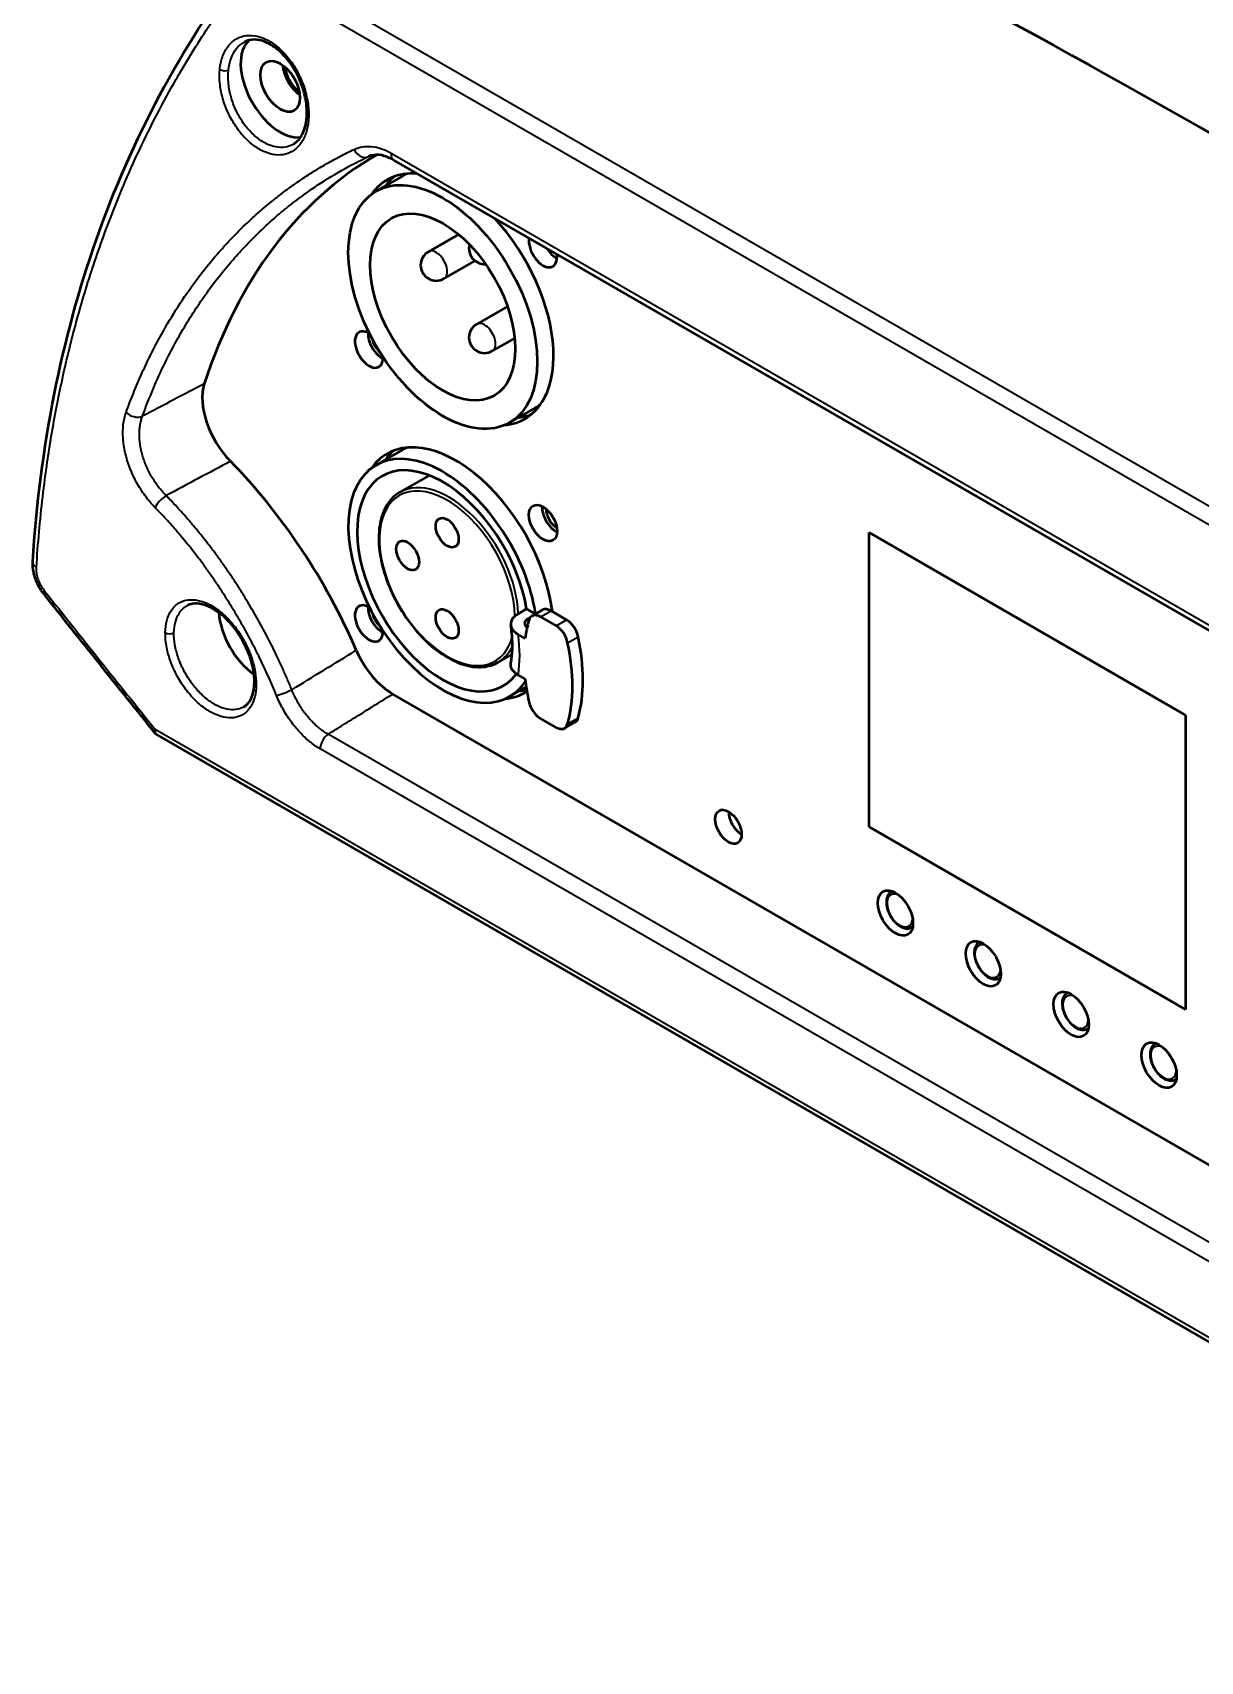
# Model space of a CAD drawing. Header units: millimetres. Extents: x 40 to 2195, y 40 to 1687.
# Drawn here: x 1614 to 1707.9, y 1177.3 to 1308.4 of the extents above; entities that cross this region are included whole.
import ezdxf

# ---------------------------------------------------------------- set-up
doc = ezdxf.new("R2010")
doc.units = ezdxf.units.MM
doc.header["$LTSCALE"] = 8
doc.layers.add('Visible (ISO)', color=7, linetype='Continuous', lineweight=50)
doc.layers.add('Visible Narrow (ISO)', color=7, linetype='Continuous', lineweight=35)

msp = doc.modelspace()

# ---------------------------------------------------------------- linework, layer by layer
at = {"layer": 'Visible (ISO)'}
for p, q in [((1629.127, 1306.108), (1629.127, 1306.109)), ((1635, 1299.498), (1635, 1299.498)), ((1643.009, 1298.186), (1739.463, 1242.498)), ((1643.711, 1296.893), (1641.59, 1295.669)), ((1648.228, 1292.206), (1645.809, 1290.809)), ((1649.55, 1290.082), (1647.059, 1288.644)), ((1652.166, 1286.406), (1649.698, 1284.982)), ((1652.753, 1283.858), (1650.948, 1282.817)), ((1623.984, 1283.519), (1623.984, 1283.519)), ((1654.461, 1278.274), (1652.34, 1277.049)), ((1643.711, 1274.848), (1641.59, 1273.623)), ((1645.872, 1272.805), (1643.51, 1271.441)), ((1623.153, 1270.978), (1623.152, 1270.978)), ((1626.812, 1268.86), (1626.812, 1268.86)), ((1681.259, 1268.192), (1706.715, 1253.495)), ((1681.259, 1244.513), (1681.259, 1268.192)), ((1681.259, 1268.192), (1706.715, 1253.495)), ((1681.259, 1244.513), (1681.259, 1268.192)), ((1626.812, 1266.792), (1626.812, 1266.792)), ((1627.628, 1265.723), (1627.628, 1265.723)), ((1627.797, 1265.492), (1627.797, 1265.492)), ((1653.712, 1262.051), (1653.005, 1261.642)), ((1654.421, 1261.642), (1653.712, 1262.051)), ((1654.051, 1261.414), (1653.868, 1261.308)), ((1654.137, 1261.478), (1654.986, 1261.968)), ((1654.822, 1261.41), (1656.078, 1260.685)), ((1655.671, 1261.9), (1656.926, 1261.175)), ((1653.6, 1259.666), (1653.031, 1259.995)), ((1652.537, 1258.409), (1651.41, 1257.758)), ((1653.031, 1256.729), (1653.6, 1256.4)), ((1634.674, 1255.896), (1634.674, 1255.896)), ((1745.031, 1196.264), (1642.943, 1255.204)), ((1653.679, 1255.777), (1652.34, 1255.004)), ((1630.994, 1254.189), (1630.994, 1254.189)), ((1706.715, 1253.495), (1706.715, 1229.816)), ((1706.715, 1253.495), (1706.715, 1229.816)), ((1656.078, 1252.52), (1654.822, 1253.245)), ((1656.763, 1252.452), (1657.611, 1252.942)), ((1753.174, 1177.33), (1623.902, 1251.966)), ((1706.715, 1229.816), (1681.259, 1244.513)), ((1706.715, 1229.816), (1681.259, 1244.513)), ((1683.121, 1239.328), (1683.051, 1239.288)), ((1684.771, 1236.47), (1684.701, 1236.43)), ((1690.192, 1235.246), (1690.122, 1235.205)), ((1691.842, 1232.388), (1691.772, 1232.348)), ((1697.263, 1231.163), (1697.193, 1231.123)), ((1698.913, 1228.306), (1698.843, 1228.265)), ((1704.334, 1227.081), (1704.264, 1227.04)), ((1705.984, 1224.223), (1705.914, 1224.183))]:
    msp.add_line(p, q, dxfattribs=at)
for centre, start, end in [((1646.434, 1289.727), 120, 300), ((1650.323, 1291.064), 165.34796, 273.61899), ((1650.323, 1283.899), 120, 300)]:
    msp.add_arc(centre, 1.25, start, end, dxfattribs=at)
for centre, major_axis, ratio, start_param, end_param in [((1712.372, 481.754), (-500, 866.025), 0.5773503, 5.430804, 5.5647703), ((1633.883, 1304.118), (2.25, -3.897), 0.5773503, 3.2616611, 6.0401427), ((1635.651, 1305.138), (1.125, -1.949), 0.5773503, 4.0453778, 5.3794001), ((1635.651, 1305.138), (1, -1.732), 0.5773503, 4.0836221, 5.3411559), ((1681.722, 1229.363), (-40, 69.282), 0.5773503, 0.0016861, 0.4795299), ((1681.713, 1229.379), (-39.991, 69.266), 0.5773503, 6.2682314, 6.268233), ((1636.146, 1298.484), (-0.8, 1.386), 0.5773503, 2.5003361, 2.5004637), ((1636.358, 1298.606), (0.8, -1.386), 0.5773503, 5.6321396, 5.6322907), ((1636.358, 1298.606), (-0.75, 1.299), 0.5773503, 2.579633, 2.579827), ((1635.297, 1297.994), (1.4, -2.425), 0.5773503, 1.1064393, 1.1065198), ((1648.025, 1286.971), (-5.55, 9.613), 0.5773503, 5.9059823, 6.5440803), ((1649.086, 1287.584), (-5.55, 9.613), 0.5773503, 0.095701, 0.2517882), ((1649.086, 1287.584), (-5.375, 9.31), 0.5773503, 6.214119, 6.2831853), ((1648.025, 1286.971), (5.55, -9.613), 0.5773503, 6.0222903, 8.2311847), ((1655.025, 1291.013), (0.8, -1.386), 0.5773503, 3.7456769, 7.2498974), ((1656.086, 1291.625), (0.8, -1.386), 0.5773503, 4.7859727, 5.558483), ((1641.025, 1282.93), (-0.8, 1.386), 0.5773503, 5.4512166, 10.2567467), ((1642.086, 1283.542), (0.8, -1.386), 0.5773503, 3.866295, 5.558483), ((1642.086, 1283.542), (0.575, -0.996), 0.5773503, 4.1527725, 5.2720054), ((1631.171, 1277.011), (2.519, -4.324), 0.5805956, 3.6202008, 5.1248736), ((1649.086, 1287.584), (5.375, -9.31), 0.5773503, 0, 0.0690663), ((1649.086, 1287.584), (5.55, -9.613), 0.5773503, 6.0313971, 6.1874843), ((1646.965, 1264.313), (-5.375, 9.31), 0.5773503, 4.1155216, 9.7058167), ((1648.025, 1264.926), (-5.55, 9.613), 0.5773503, 4.0807491, 6.5440803), ((1649.086, 1265.538), (-5.55, 9.613), 0.5773503, 0.095701, 0.2517882), ((1649.086, 1265.538), (-5.375, 9.31), 0.5773503, 6.214119, 6.2831853), ((1622.313, 1255.425), (-15, 25.981), 0.5773503, 4.5113712, 5.1329607), ((1646.965, 1264.313), (4.875, -8.444), 0.5773503, 0.9919929, 6.5314302), ((1656.086, 1269.58), (0.8, -1.386), 0.5773503, 3.866295, 5.558483), ((1656.086, 1269.58), (0.575, -0.996), 0.5773503, 3.8745534, 5.5502246), ((1614.978, 1265.784), (-0.998, 0.062), 0.5973137, 6.2831792, 6.2833141), ((1632.115, 1260.231), (-2.25, 3.897), 0.5773503, 6.133232, 6.1332398), ((1615.664, 1263.864), (-0.783, -0.622), 0.2153789, 6.2831564, 6.2832383), ((1632.115, 1260.231), (-2.25, 3.897), 0.5773503, 0.3567878, 0.3568366), ((1632.115, 1260.231), (-2.25, 3.897), 0.5773503, 0.867029, 2.249103), ((1632.115, 1260.231), (-1.125, 1.949), 0.5773503, 5.914407, 5.9144139), ((1641.025, 1260.884), (-0.8, 1.386), 0.5773503, 5.4512166, 10.2567467), ((1642.086, 1261.497), (0.8, -1.386), 0.5773503, 3.866295, 5.558483), ((1642.086, 1261.497), (0.575, -0.996), 0.5773503, 4.1527725, 5.2720054), ((1654.822, 1260.291), (-0.685, 1.186), 0.5773503, 5.4977871, 6.7990059), ((1655.671, 1260.781), (-0.685, 1.186), 0.5773503, 5.4977871, 6.2831853), ((1632.115, 1260.231), (-1.125, 1.949), 0.5773503, 0.7011402, 0.7013121), ((1664.112, 1251.964), (-7.5, 12.99), 0.5773503, 0.5158206, 0.6516666), ((1656.078, 1259.566), (0.685, -1.186), 0.5773503, 1.0549757, 2.3561945), ((1656.926, 1260.056), (0.685, -1.186), 0.5773503, 1.0549757, 2.3561945), ((1646.788, 1261.966), (7.5, -12.99), 0.5773503, 0.5158206, 1.0549757), ((1647.636, 1262.456), (7.5, -12.99), 0.5773503, 0.5158206, 1.0549757), ((1642.958, 1259.294), (2.491, -4.338), 0.5797184, 4.5161555, 5.4984711), ((1632.115, 1260.231), (-2.25, 3.897), 0.5773503, 2.2926668, 2.292695), ((1632.115, 1260.231), (2.25, -3.897), 0.5773503, 0.0442409, 0.0442533), ((1664.112, 1251.964), (-7.5, 12.99), 0.5773503, 0.9191298, 1.0549757), ((1648.025, 1264.926), (5.55, -9.613), 0.5773503, 6.0222903, 6.3126645), ((1649.086, 1265.538), (5.55, -9.613), 0.5773503, 6.0313971, 6.1284951), ((1654.822, 1254.363), (-0.685, 1.186), 0.5773503, 1.0549757, 2.3561945), ((1624.536, 1252.754), (0.66, 0.77), 0.4109724, 2.4314432, 3.2184979), ((1656.078, 1253.639), (0.685, -1.186), 0.5773503, 5.4977871, 6.7990059), ((1656.926, 1254.129), (0.685, -1.186), 0.5773503, 0, 0.5158206), ((1671.006, 1245.126), (0.75, -1.299), 0.5773503, 3.9269908, 5.4977871), ((1671.006, 1245.126), (-0.75, 1.299), 0.5773503, 0.7853982, 2.3561945), ((1684.441, 1238.186), (1, -1.732), 0.5773503, 3.7005825, 3.7421871), ((1685.148, 1238.594), (1.5, -2.598), 0.5773503, 4.1117204, 4.1300247), ((1685.148, 1238.594), (1.5, -2.598), 0.5773503, 5.2947532, 5.3130576), ((1684.441, 1238.186), (1, -1.732), 0.5773503, 5.6825909, 5.7241954), ((1691.512, 1234.103), (1, -1.732), 0.5773503, 3.7005825, 3.7421871), ((1692.219, 1234.511), (1.5, -2.598), 0.5773503, 4.1117204, 4.1300247), ((1691.512, 1234.103), (1, -1.732), 0.5773503, 5.6825909, 5.7241954), ((1692.219, 1234.511), (1.5, -2.598), 0.5773503, 5.2947532, 5.3130576), ((1698.583, 1230.021), (1, -1.732), 0.5773503, 3.7005825, 3.7421871), ((1699.29, 1230.429), (1.5, -2.598), 0.5773503, 4.1117204, 4.1300247), ((1698.583, 1230.021), (1, -1.732), 0.5773503, 5.6825909, 5.7241954), ((1699.29, 1230.429), (1.5, -2.598), 0.5773503, 5.2947532, 5.3130576), ((1705.654, 1225.938), (1, -1.732), 0.5773503, 3.7005825, 3.7421871), ((1706.362, 1226.346), (1.5, -2.598), 0.5773503, 4.1117204, 4.1300247), ((1705.654, 1225.938), (1, -1.732), 0.5773503, 5.6825909, 5.7241954), ((1706.362, 1226.346), (1.5, -2.598), 0.5773503, 5.2947532, 5.3130576)]:
    msp.add_ellipse(centre, major_axis=major_axis, ratio=ratio, start_param=start_param, end_param=end_param, dxfattribs=at)
for centre, major_axis in [((1633.883, 1304.118), (-1.125, 1.949)), ((1646.965, 1286.359), (5.375, -9.31)), ((1646.965, 1286.359), (-4.125, 7.145)), ((1655.025, 1268.967), (0.8, -1.386)), ((1647.318, 1268.192), (0.65, -1.126)), ((1644.136, 1266.355), (0.65, -1.126)), ((1647.318, 1260.843), (0.65, -1.126)), ((1669.946, 1244.513), (0.75, -1.299)), ((1683.381, 1237.573), (1, -1.732)), ((1690.452, 1233.491), (1, -1.732)), ((1697.523, 1229.408), (1, -1.732)), ((1704.594, 1225.326), (1, -1.732))]:
    msp.add_ellipse(centre, major_axis=major_axis, ratio=0.5773503, dxfattribs=at)
for points, knots in [([(1613.98, 1265.846), (1614.549, 1275.042), (1616.298, 1283.841), (1621.959, 1299.91), (1625.906, 1307.286), (1630.755, 1313.693)], [0, 0, 0, 0, 3.4349319, 3.4349319, 6.8691565, 6.8691565, 6.8691565, 6.8691565]), ([(1636.015, 1301.559), (1636.051, 1301.969), (1636.035, 1302.422), (1635.897, 1303.332), (1635.776, 1303.801), (1635.442, 1304.708), (1635.225, 1305.157), (1634.725, 1305.972), (1634.435, 1306.35), (1633.826, 1306.982), (1633.5, 1307.247), (1632.859, 1307.636), (1632.536, 1307.766), (1631.936, 1307.895), (1631.651, 1307.894), (1631.264, 1307.805), (1631.137, 1307.758), (1631.018, 1307.695)], [0, 0, 0, 0, 0.1473239, 0.1473239, 0.2921698, 0.2921698, 0.4381437, 0.4381437, 0.5834953, 0.5834953, 0.7268941, 0.7268941, 0.8680731, 0.8680731, 1.0108711, 1.0108711, 1.0861788, 1.0861788, 1.0861788, 1.0861788]), ([(1635, 1299.498), (1635.266, 1299.668), (1635.501, 1299.932), (1635.835, 1300.596), (1635.948, 1300.986), (1636.005, 1301.462), (1636.01, 1301.509), (1636.015, 1301.556)], [0, 0, 0, 0, 0.17733061, 0.17733061, 0.33562527, 0.33562527, 0.35256633, 0.35256633, 0.35256633, 0.35256633]), ([(1643.01, 1298.185), (1642.667, 1298.383), (1642.33, 1298.51), (1641.732, 1298.624), (1641.466, 1298.616), (1641.153, 1298.538), (1641.072, 1298.51), (1640.995, 1298.476)], [0, 0, 0, 0, 0.15775213, 0.15775213, 0.31461958, 0.31461958, 0.37219603, 0.37219603, 0.37219603, 0.37219603]), ([(1643.51, 1271.441), (1643.088, 1271.197), (1642.732, 1270.842), (1642.181, 1269.939), (1641.99, 1269.387), (1641.792, 1268.135), (1641.79, 1267.431), (1641.978, 1265.952), (1642.169, 1265.177), (1642.723, 1263.635), (1643.085, 1262.868), (1643.944, 1261.419), (1644.44, 1260.737), (1645.518, 1259.524), (1646.101, 1258.994), (1647.295, 1258.139), (1647.907, 1257.815), (1649.102, 1257.413), (1649.684, 1257.334), (1650.652, 1257.427), (1651.054, 1257.552), (1651.41, 1257.758)], [3.9269908, 3.9269908, 3.9269908, 3.9269908, 4.2317643, 4.2317643, 4.5464744, 4.5464744, 4.8699036, 4.8699036, 5.1940832, 5.1940832, 5.517541, 5.517541, 5.8407175, 5.8407175, 6.1642499, 6.1642499, 6.4884964, 6.4884964, 6.8114411, 6.8114411, 7.0685835, 7.0685835, 7.0685835, 7.0685835]), ([(1614.879, 1263.244), (1614.676, 1263.5), (1614.497, 1263.789), (1614.218, 1264.377), (1614.114, 1264.682), (1613.988, 1265.273), (1613.963, 1265.567), (1613.98, 1265.846)], [0.00020996, 0.00020996, 0.00020996, 0.00020996, 0.09964756, 0.09964756, 0.19587799, 0.19587799, 0.28891294, 0.28891294, 0.28891294, 0.28891294]), ([(1631.808, 1256.128), (1631.814, 1256.521), (1631.768, 1256.958), (1631.573, 1257.844), (1631.424, 1258.302), (1631.039, 1259.198), (1630.796, 1259.645), (1630.25, 1260.466), (1629.939, 1260.85), (1629.291, 1261.503), (1628.946, 1261.781), (1628.276, 1262.198), (1627.942, 1262.344), (1627.334, 1262.497), (1627.055, 1262.509), (1626.672, 1262.44), (1626.541, 1262.395), (1626.421, 1262.332)], [0, 0, 0, 0, 0.1484527, 0.1484527, 0.2948834, 0.2948834, 0.4436637, 0.4436637, 0.5930062, 0.5930062, 0.7415562, 0.7415562, 0.888059, 0.888059, 1.0334534, 1.0334534, 1.120163, 1.120163, 1.120163, 1.120163]), ([(1653.005, 1261.642), (1652.832, 1261.542), (1652.669, 1261.401), (1652.482, 1261.137), (1652.426, 1260.968), (1652.429, 1260.68), (1652.49, 1260.51), (1652.684, 1260.243), (1652.852, 1260.098), (1653.031, 1259.995)], [0.59688354, 0.59688354, 0.59688354, 0.59688354, 0.67047661, 0.67047661, 0.74487603, 0.74487603, 0.82006543, 0.82006543, 0.89565965, 0.89565965, 0.89565965, 0.89565965]), ([(1652.44, 1257.695), (1652.472, 1257.861), (1652.498, 1258.035), (1652.539, 1258.399), (1652.553, 1258.589), (1652.567, 1258.984), (1652.568, 1259.188), (1652.555, 1259.609), (1652.541, 1259.826), (1652.5, 1260.27), (1652.471, 1260.497), (1652.436, 1260.729)], [1.37296797, 1.37296797, 1.37296797, 1.37296797, 1.45103983, 1.45103983, 1.52911168, 1.52911168, 1.60718354, 1.60718354, 1.6852554, 1.6852554, 1.76332725, 1.76332725, 1.76332725, 1.76332725]), ([(1653.753, 1260.574), (1653.715, 1260.607), (1653.682, 1260.642), (1653.609, 1260.742), (1653.579, 1260.827), (1653.578, 1260.971), (1653.606, 1261.055), (1653.699, 1261.187), (1653.781, 1261.258), (1653.868, 1261.308)], [-0.42887467, -0.42887467, -0.42887467, -0.42887467, -0.4099132, -0.4099132, -0.37238825, -0.37238825, -0.33522919, -0.33522919, -0.29840237, -0.29840237, -0.29840237, -0.29840237]), ([(1653.031, 1256.729), (1652.852, 1256.832), (1652.684, 1256.977), (1652.49, 1257.244), (1652.429, 1257.414), (1652.427, 1257.603), (1652.432, 1257.648), (1652.442, 1257.695)], [0.29810743, 0.29810743, 0.29810743, 0.29810743, 0.37370165, 0.37370165, 0.44889106, 0.44889106, 0.47150606, 0.47150606, 0.47150606, 0.47150606]), ([(1630.994, 1254.189), (1631.247, 1254.349), (1631.46, 1254.612), (1631.728, 1255.293), (1631.801, 1255.688), (1631.808, 1256.125)], [0, 0, 0, 0, 0.19505222, 0.19505222, 0.36015252, 0.36015252, 0.36015252, 0.36015252]), ([(1683.051, 1239.288), (1682.961, 1239.236), (1682.884, 1239.164), (1682.759, 1238.986), (1682.713, 1238.877), (1682.653, 1238.626), (1682.644, 1238.48), (1682.667, 1238.17), (1682.7, 1238.006), (1682.806, 1237.679), (1682.877, 1237.517), (1683.05, 1237.211), (1683.152, 1237.066), (1683.375, 1236.807), (1683.498, 1236.692), (1683.756, 1236.505), (1683.892, 1236.432), (1684.162, 1236.343), (1684.298, 1236.325), (1684.525, 1236.352), (1684.618, 1236.382), (1684.701, 1236.43)], [2.3561945, 2.3561945, 2.3561945, 2.3561945, 2.6175123, 2.6175123, 2.9031868, 2.9031868, 3.230863, 3.230863, 3.5716767, 3.5716767, 3.9098104, 3.9098104, 4.2461395, 4.2461395, 4.5839433, 4.5839433, 4.9247169, 4.9247169, 5.2548261, 5.2548261, 5.4977871, 5.4977871, 5.4977871, 5.4977871]), ([(1690.122, 1235.205), (1690.032, 1235.154), (1689.955, 1235.082), (1689.83, 1234.903), (1689.784, 1234.795), (1689.724, 1234.544), (1689.715, 1234.398), (1689.738, 1234.088), (1689.771, 1233.923), (1689.877, 1233.597), (1689.948, 1233.435), (1690.121, 1233.128), (1690.223, 1232.984), (1690.447, 1232.724), (1690.569, 1232.61), (1690.827, 1232.422), (1690.963, 1232.349), (1691.233, 1232.261), (1691.369, 1232.243), (1691.596, 1232.27), (1691.689, 1232.3), (1691.772, 1232.348)], [2.3561945, 2.3561945, 2.3561945, 2.3561945, 2.6175123, 2.6175123, 2.9031868, 2.9031868, 3.230863, 3.230863, 3.5716767, 3.5716767, 3.9098104, 3.9098104, 4.2461395, 4.2461395, 4.5839433, 4.5839433, 4.9247169, 4.9247169, 5.2548261, 5.2548261, 5.4977871, 5.4977871, 5.4977871, 5.4977871]), ([(1697.193, 1231.123), (1697.103, 1231.071), (1697.026, 1230.999), (1696.901, 1230.821), (1696.855, 1230.712), (1696.795, 1230.461), (1696.786, 1230.315), (1696.809, 1230.005), (1696.843, 1229.841), (1696.948, 1229.514), (1697.019, 1229.352), (1697.192, 1229.046), (1697.294, 1228.901), (1697.518, 1228.642), (1697.64, 1228.527), (1697.898, 1228.34), (1698.034, 1228.267), (1698.304, 1228.178), (1698.44, 1228.16), (1698.667, 1228.187), (1698.76, 1228.217), (1698.843, 1228.265)], [2.3561945, 2.3561945, 2.3561945, 2.3561945, 2.6175123, 2.6175123, 2.9031868, 2.9031868, 3.230863, 3.230863, 3.5716767, 3.5716767, 3.9098104, 3.9098104, 4.2461395, 4.2461395, 4.5839433, 4.5839433, 4.9247169, 4.9247169, 5.2548261, 5.2548261, 5.4977871, 5.4977871, 5.4977871, 5.4977871]), ([(1704.264, 1227.04), (1704.174, 1226.989), (1704.098, 1226.917), (1703.972, 1226.738), (1703.926, 1226.63), (1703.866, 1226.379), (1703.857, 1226.233), (1703.88, 1225.923), (1703.914, 1225.758), (1704.019, 1225.432), (1704.091, 1225.27), (1704.263, 1224.963), (1704.365, 1224.819), (1704.589, 1224.559), (1704.711, 1224.445), (1704.97, 1224.257), (1705.105, 1224.185), (1705.376, 1224.096), (1705.511, 1224.078), (1705.738, 1224.105), (1705.831, 1224.135), (1705.914, 1224.183)], [2.3561945, 2.3561945, 2.3561945, 2.3561945, 2.6175123, 2.6175123, 2.9031868, 2.9031868, 3.230863, 3.230863, 3.5716767, 3.5716767, 3.9098104, 3.9098104, 4.2461395, 4.2461395, 4.5839433, 4.5839433, 4.9247169, 4.9247169, 5.2548261, 5.2548261, 5.4977871, 5.4977871, 5.4977871, 5.4977871])]:
    msp.add_open_spline(points, degree=3, knots=knots, dxfattribs=at)
msp.add_open_spline([(1623.853, 1252.007), (1620.852, 1255.746), (1617.861, 1259.491), (1614.881, 1263.242)], degree=3, dxfattribs=at)
at = {"layer": 'Visible Narrow (ISO)'}
for p, q in [((1632.865, 1314.076), (1752.104, 1245.234)), ((1632.176, 1312.967), (1751.415, 1244.124)), ((1642.231, 1299.021), (1642.231, 1299.021)), ((1642.807, 1298.738), (1739.265, 1243.048)), ((1654.822, 1261.41), (1655.671, 1261.9)), ((1656.078, 1260.685), (1656.926, 1261.175)), ((1657.011, 1259.325), (1657.86, 1259.815)), ((1752.833, 1177.867), (1623.829, 1252.347)), ((1657.011, 1252.802), (1657.86, 1253.292)), ((1740.297, 1192.757), (1637.739, 1251.969)), ((1739.651, 1191.582), (1637.093, 1250.794))]:
    msp.add_line(p, q, dxfattribs=at)
for centre, major_axis, ratio, start_param, end_param in [((1629.376, 1305.636), (0.498, -0.047), 0.5119661, 3.9781929, 5.5145272), ((1636.513, 1301.515), (-0.498, 0.044), 0.5074928, 6.2831298, 7.1168159), ((1640.527, 1299.362), (0.43, -0.903), 0.7702439, 4.6948389, 6.2603349), ((1643.509, 1299.052), (-0.5, -0.866), 0.5773503, 5.3843509, 6.2831853), ((1646.434, 1289.727), (0.625, -1.083), 0.5773503, 0, 3.1415927), ((1650.323, 1283.899), (0.625, -1.083), 0.5773503, 0, 3.1415927), ((2224.608, -2549.446), (2152.922, 3956.402), 0.7161622, 0.8182752, 0.8196936), ((1622.192, 1278.234), (0.94, -0.34), 0.6949107, 4.1427537, 5.6411533), ((2816.83, -2785.864), (1051.592, 4384.116), 0.8027903, 0.619381, 0.6208687), ((1647.318, 1264.518), (-3.85, 6.668), 0.5773503, 3.9424451, 9.9263518), ((1647.46, 1264.599), (-3.95, 6.842), 0.5773503, 3.9712576, 6.2831853), ((1624.532, 1270.58), (0.714, 0.7), 0.3517774, 0.9995376, 2.4477514), ((1614.978, 1265.784), (-0.998, 0.062), 0.5973137, 0.0001287, 0.8212603), ((1615.664, 1263.864), (-0.783, -0.622), 0.2153789, 5.640517, 6.2831539), ((3297.542, 2210.294), (-1935.494, 1377.705), 0.7837615, 1.2176259, 1.2237546), ((1624.995, 1260.342), (0.5, -0.008), 0.5669487, 3.9361885, 5.4722692), ((1646.399, 1263.987), (5.375, -9.31), 0.5773503, 0.9546796, 0.972535), ((1647.46, 1264.599), (3.95, -6.842), 0.5773503, 0, 0.3678112), ((1644.843, 1263.089), (5.875, -10.176), 0.5773503, 0.6143526, 0.9564437), ((1731.664, 1322.55), (-233.269, -145.821), 0.0220146, 1.1289396, 1.1532594), ((1632.308, 1256.12), (-0.5, 0.008), 0.5662032, 6.2831612, 7.0775393), ((1634.286, 1255.486), (0.926, 0.378), 0.162643, 3.780098, 5.2534548), ((1637.8, 1251.191), (0.5, 0.866), 0.5773498, 0.8726724, 2.3421653), ((1683.734, 1237.777), (-0.725, 1.256), 0.5773503, 5.5333501, 10.1746131), ((1683.876, 1237.859), (-0.825, 1.429), 0.5773503, 6.1919922, 6.2831853), ((1683.876, 1237.859), (0.825, -1.429), 0.5773503, 0, 0.0911931), ((1690.805, 1233.695), (-0.725, 1.256), 0.5773503, 5.5333501, 10.1746131), ((1690.947, 1233.776), (-0.825, 1.429), 0.5773503, 6.1919922, 6.2831853), ((1690.947, 1233.776), (0.825, -1.429), 0.5773503, 0, 0.0911931), ((1697.876, 1229.612), (-0.725, 1.256), 0.5773503, 5.5333501, 10.1746131), ((1698.018, 1229.694), (-0.825, 1.429), 0.5773503, 6.1919922, 6.2831853), ((1698.018, 1229.694), (0.825, -1.429), 0.5773503, 0, 0.0911931), ((1704.947, 1225.53), (-0.725, 1.256), 0.5773503, 5.5333501, 10.1746131), ((1705.089, 1225.611), (-0.825, 1.429), 0.5773503, 6.1919922, 6.2831853), ((1705.089, 1225.611), (0.825, -1.429), 0.5773503, 0, 0.0911931)]:
    msp.add_ellipse(centre, major_axis=major_axis, ratio=ratio, start_param=start_param, end_param=end_param, dxfattribs=at)
for points, knots in [([(1614.271, 1265.39), (1614.33, 1266.35), (1614.402, 1267.304), (1614.572, 1269.202), (1614.669, 1270.146), (1614.889, 1272.022), (1615.011, 1272.955), (1615.247, 1274.573), (1615.354, 1275.262), (1615.476, 1275.986), (1615.482, 1276.025), (1615.738, 1277.541), (1616.02, 1279.004), (1616.65, 1281.908), (1616.999, 1283.349), (1617.512, 1285.261), (1617.647, 1285.748), (1617.796, 1286.267), (1617.805, 1286.301), (1618.259, 1287.879), (1618.742, 1289.4), (1619.778, 1292.382), (1620.331, 1293.842), (1620.994, 1295.456), (1621.067, 1295.633), (1621.183, 1295.908), (1621.224, 1296.006), (1621.679, 1297.08), (1622.109, 1298.044), (1623.014, 1299.972), (1623.491, 1300.936), (1624.478, 1302.836), (1624.989, 1303.773), (1625.603, 1304.847), (1625.69, 1304.998), (1626.202, 1305.878), (1626.636, 1306.598), (1627.525, 1308.02), (1627.98, 1308.721), (1628.911, 1310.106), (1629.387, 1310.789), (1630.194, 1311.908), (1630.52, 1312.35), (1630.851, 1312.787)], [0, 0, 0, 0, 0.0527259, 0.0527259, 0.1055303, 0.1055303, 0.158349, 0.158349, 0.1977539, 0.1977539, 0.2, 0.2, 0.2849887, 0.2849887, 0.3706017, 0.3706017, 0.4, 0.4, 0.4020757, 0.4020757, 0.495775, 0.495775, 0.5885432, 0.5885432, 0.6, 0.6, 0.6063935, 0.6063935, 0.6697975, 0.6697975, 0.7348987, 0.7348987, 0.8, 0.8, 0.8107264, 0.8107264, 0.8624487, 0.8624487, 0.914186, 0.914186, 0.9658421, 0.9658421, 1, 1, 1, 1]), ([(1629.025, 1305.478), (1629.061, 1305.859), (1629.209, 1306.549), (1629.672, 1307.413), (1630.336, 1307.995), (1631.15, 1308.264), (1632.061, 1308.202), (1633.006, 1307.816), (1633.921, 1307.132), (1634.747, 1306.194), (1635.428, 1305.064), (1635.917, 1303.82), (1636.182, 1302.535), (1636.196, 1301.744), (1636.162, 1301.358)], [0, 0, 0, 0, 0.08333333, 0.16666667, 0.25, 0.33333333, 0.41666667, 0.5, 0.58333333, 0.66666667, 0.75, 0.83333333, 0.91666667, 1, 1, 1, 1]), ([(1629.717, 1305.425), (1629.753, 1305.764), (1629.896, 1306.403), (1630.323, 1307.178), (1630.747, 1307.548), (1630.996, 1307.684), (1631.018, 1307.695)], [0.00000001, 0.00000001, 0.00000001, 0.00000001, 0.08333333, 0.16666667, 0.25, 0.25807747, 0.25807747, 0.25807747, 0.25807747]), ([(1635, 1299.498), (1634.828, 1299.389), (1634.425, 1299.216), (1633.725, 1299.172), (1632.943, 1299.381), (1632.16, 1299.831), (1631.421, 1300.498), (1630.768, 1301.343), (1630.24, 1302.318), (1629.87, 1303.367), (1629.681, 1304.432), (1629.684, 1305.106), (1629.717, 1305.425)], [0.24204998, 0.24204998, 0.24204998, 0.24204998, 0.30769231, 0.38461538, 0.46153846, 0.53846154, 0.61538462, 0.69230769, 0.76923077, 0.84615385, 0.92307692, 0.99999686, 0.99999686, 0.99999686, 0.99999686]), ([(1621.486, 1277.867), (1621.673, 1278.384), (1621.867, 1278.895), (1622.274, 1279.904), (1622.485, 1280.403), (1622.924, 1281.387), (1623.151, 1281.872), (1623.621, 1282.828), (1623.864, 1283.299), (1624.253, 1284.019), (1624.394, 1284.273), (1624.577, 1284.595), (1624.617, 1284.666), (1625.09, 1285.485), (1625.543, 1286.215), (1626.492, 1287.638), (1626.989, 1288.33), (1627.925, 1289.545), (1628.358, 1290.076), (1628.819, 1290.608), (1628.833, 1290.625), (1629.187, 1291.032), (1629.533, 1291.414), (1630.24, 1292.16), (1630.601, 1292.524), (1631.336, 1293.235), (1631.711, 1293.581), (1632.472, 1294.255), (1632.859, 1294.582), (1633.487, 1295.089), (1633.724, 1295.275), (1633.989, 1295.478), (1634.015, 1295.498), (1634.409, 1295.797), (1634.781, 1296.068), (1635.536, 1296.594), (1635.919, 1296.849), (1636.696, 1297.344), (1637.089, 1297.582), (1637.884, 1298.043), (1638.287, 1298.265), (1639.067, 1298.675), (1639.443, 1298.864), (1639.824, 1299.046)], [0, 0, 0, 0, 0.05281297, 0.05281297, 0.1059441, 0.1059441, 0.15916416, 0.15916416, 0.21237862, 0.21237862, 0.24173587, 0.24173587, 0.25, 0.25, 0.33782569, 0.33782569, 0.42602393, 0.42602393, 0.49766332, 0.49766332, 0.5, 0.5, 0.55428662, 0.55428662, 0.60865883, 0.60865883, 0.66305311, 0.66305311, 0.71745205, 0.71745205, 0.75, 0.75, 0.75356522, 0.75356522, 0.80350441, 0.80350441, 0.85368943, 0.85368943, 0.90392049, 0.90392049, 0.9540749, 0.9540749, 1, 1, 1, 1]), ([(1622.804, 1277.57), (1623.072, 1278.312), (1623.358, 1279.04), (1623.964, 1280.471), (1624.283, 1281.172), (1624.955, 1282.546), (1625.307, 1283.219), (1625.764, 1284.034), (1625.853, 1284.19), (1626.552, 1285.399), (1627.203, 1286.412), (1628.585, 1288.354), (1629.316, 1289.283), (1630.429, 1290.56), (1630.778, 1290.944), (1631.492, 1291.694), (1631.857, 1292.06), (1632.6, 1292.774), (1632.978, 1293.121), (1633.748, 1293.796), (1634.14, 1294.124), (1634.738, 1294.602), (1634.941, 1294.759), (1635.808, 1295.42), (1636.488, 1295.899), (1637.9, 1296.815), (1638.634, 1297.251), (1639.894, 1297.936), (1640.413, 1298.2), (1640.939, 1298.451)], [0, 0, 0, 0, 0.0771658, 0.0771658, 0.15433927, 0.15433927, 0.2315327, 0.2315327, 0.25, 0.25, 0.375, 0.375, 0.5, 0.5, 0.55548834, 0.55548834, 0.61097603, 0.61097603, 0.66647167, 0.66647167, 0.72200287, 0.72200287, 0.75, 0.75, 0.84127541, 0.84127541, 0.93544945, 0.93544945, 0.99992209, 0.99992209, 0.99992209, 0.99992209]), ([(1623.825, 1270.203), (1623.539, 1270.495), (1623.006, 1271.125), (1622.305, 1272.226), (1621.758, 1273.404), (1621.385, 1274.619), (1621.205, 1275.805), (1621.23, 1276.926), (1621.378, 1277.568), (1621.486, 1277.867)], [0.00000001, 0.00000001, 0.00000001, 0.00000001, 0.14285714, 0.28571429, 0.42857143, 0.57142857, 0.71428571, 0.85714286, 1, 1, 1, 1]), ([(1624.711, 1271.17), (1624.621, 1271.26), (1624.532, 1271.353), (1624.354, 1271.552), (1624.264, 1271.658), (1624.127, 1271.83), (1624.078, 1271.893), (1623.949, 1272.066), (1623.871, 1272.177), (1623.718, 1272.408), (1623.642, 1272.527), (1623.529, 1272.719), (1623.489, 1272.789), (1623.374, 1273), (1623.301, 1273.142), (1623.16, 1273.441), (1623.092, 1273.599), (1623.019, 1273.783), (1623.01, 1273.808), (1622.951, 1273.961), (1622.906, 1274.09), (1622.824, 1274.348), (1622.787, 1274.477), (1622.734, 1274.683), (1622.715, 1274.76), (1622.662, 1275.004), (1622.632, 1275.17), (1622.588, 1275.483), (1622.573, 1275.63), (1622.563, 1275.791), (1622.562, 1275.807), (1622.556, 1275.931), (1622.553, 1276.038), (1622.555, 1276.248), (1622.559, 1276.352), (1622.573, 1276.554), (1622.583, 1276.654), (1622.614, 1276.877), (1622.637, 1277), (1622.691, 1277.227), (1622.721, 1277.333), (1622.77, 1277.48), (1622.787, 1277.526), (1622.804, 1277.57)], [0.00000004, 0.00000004, 0.00000004, 0.00000004, 0.05363411, 0.05363411, 0.11030166, 0.11030166, 0.14285714, 0.14285714, 0.19724202, 0.19724202, 0.25360221, 0.25360221, 0.28571429, 0.28571429, 0.34916905, 0.34916905, 0.41760139, 0.41760139, 0.42857143, 0.42857143, 0.48353921, 0.48353921, 0.53847747, 0.53847747, 0.57142857, 0.57142857, 0.64285714, 0.64285714, 0.70709183, 0.70709183, 0.71428571, 0.71428571, 0.76217541, 0.76217541, 0.80974937, 0.80974937, 0.85714286, 0.85714286, 0.91849441, 0.91849441, 0.97468904, 0.97468904, 0.99999645, 0.99999645, 0.99999645, 0.99999645]), ([(1634.816, 1255.552), (1634.693, 1255.853), (1634.566, 1256.155), (1634.306, 1256.758), (1634.173, 1257.059), (1633.901, 1257.658), (1633.762, 1257.956), (1633.502, 1258.502), (1633.381, 1258.75), (1633.232, 1259.048), (1633.208, 1259.097), (1633.064, 1259.385), (1632.941, 1259.624), (1632.689, 1260.108), (1632.559, 1260.353), (1632.297, 1260.836), (1632.166, 1261.073), (1631.894, 1261.556), (1631.754, 1261.801), (1631.469, 1262.288), (1631.325, 1262.53), (1631.163, 1262.796), (1631.148, 1262.822), (1630.956, 1263.136), (1630.779, 1263.421), (1630.427, 1263.974), (1630.252, 1264.242), (1629.891, 1264.785), (1629.704, 1265.059), (1629.33, 1265.599), (1629.142, 1265.864), (1628.889, 1266.213), (1628.825, 1266.3), (1628.608, 1266.596), (1628.455, 1266.8), (1628.147, 1267.205), (1627.992, 1267.405), (1627.683, 1267.799), (1627.528, 1267.992), (1627.218, 1268.374), (1627.063, 1268.562), (1626.844, 1268.823), (1626.778, 1268.9), (1626.606, 1269.102), (1626.501, 1269.225), (1626.235, 1269.53), (1626.075, 1269.71), (1625.759, 1270.061), (1625.603, 1270.232), (1625.291, 1270.567), (1625.136, 1270.731), (1624.892, 1270.985), (1624.801, 1271.078), (1624.711, 1271.17)], [0, 0, 0, 0, 0.05089806, 0.05089806, 0.1013308, 0.1013308, 0.15087627, 0.15087627, 0.19190891, 0.19190891, 0.2, 0.2, 0.23933146, 0.23933146, 0.27949859, 0.27949859, 0.31863387, 0.31863387, 0.35931694, 0.35931694, 0.4, 0.4, 0.40442633, 0.40442633, 0.45331975, 0.45331975, 0.50056289, 0.50056289, 0.55028145, 0.55028145, 0.6, 0.6, 0.61688987, 0.61688987, 0.6571876, 0.6571876, 0.6981286, 0.6981286, 0.73952839, 0.73952839, 0.78180655, 0.78180655, 0.8, 0.8, 0.82973743, 0.82973743, 0.87584329, 0.87584329, 0.92275223, 0.92275223, 0.9709205, 0.9709205, 0.99999996, 0.99999996, 0.99999996, 0.99999996]), ([(1633.579, 1255.093), (1633.476, 1255.347), (1633.37, 1255.601), (1633.155, 1256.106), (1633.045, 1256.358), (1632.82, 1256.862), (1632.705, 1257.114), (1632.471, 1257.615), (1632.352, 1257.864), (1632.178, 1258.219), (1632.127, 1258.324), (1632.052, 1258.476), (1632.028, 1258.523), (1631.891, 1258.796), (1631.775, 1259.024), (1631.533, 1259.489), (1631.407, 1259.727), (1631.156, 1260.191), (1631.032, 1260.418), (1630.779, 1260.868), (1630.651, 1261.093), (1630.392, 1261.539), (1630.26, 1261.761), (1630.109, 1262.013), (1630.089, 1262.046), (1630.054, 1262.103), (1630.039, 1262.128), (1629.855, 1262.432), (1629.683, 1262.708), (1629.338, 1263.251), (1629.164, 1263.518), (1628.813, 1264.047), (1628.635, 1264.308), (1628.279, 1264.823), (1628.099, 1265.076), (1627.858, 1265.409), (1627.797, 1265.493), (1627.589, 1265.776), (1627.443, 1265.972), (1627.149, 1266.359), (1627.002, 1266.55), (1626.706, 1266.927), (1626.559, 1267.112), (1626.262, 1267.478), (1626.114, 1267.658), (1625.897, 1267.918), (1625.826, 1268.002), (1625.654, 1268.205), (1625.553, 1268.322), (1625.307, 1268.606), (1625.163, 1268.768), (1624.878, 1269.086), (1624.736, 1269.242), (1624.453, 1269.547), (1624.312, 1269.697), (1624.056, 1269.966), (1623.94, 1270.086), (1623.825, 1270.203)], [0, 0, 0, 0, 0.0440106, 0.0440106, 0.0877239, 0.0877239, 0.1311664, 0.1311664, 0.1740872, 0.1740872, 0.191986, 0.191986, 0.2, 0.2, 0.2386947, 0.2386947, 0.279021, 0.279021, 0.3174829, 0.3174829, 0.3559157, 0.3559157, 0.394356, 0.394356, 0.4, 0.4, 0.4044, 0.4044, 0.4533, 0.4533, 0.5019297, 0.5019297, 0.5509648, 0.5509648, 0.6, 0.6, 0.6167585, 0.6167585, 0.6565542, 0.6565542, 0.6969969, 0.6969969, 0.7379032, 0.7379032, 0.7797178, 0.7797178, 0.8, 0.8, 0.8296146, 0.8296146, 0.8727652, 0.8727652, 0.916664, 0.916664, 0.9617874, 0.9617874, 1, 1, 1, 1]), ([(1614.956, 1263.467), (1614.867, 1263.581), (1614.785, 1263.699), (1614.71, 1263.824), (1614.635, 1263.95), (1614.567, 1264.082), (1614.508, 1264.216), (1614.45, 1264.35), (1614.401, 1264.486), (1614.364, 1264.622), (1614.326, 1264.757), (1614.299, 1264.891), (1614.283, 1265.02), (1614.268, 1265.149), (1614.264, 1265.272), (1614.271, 1265.39)], [0.00000015, 0.00000015, 0.00000015, 0.00000015, 0.2, 0.2, 0.2, 0.4, 0.4, 0.4, 0.6, 0.6, 0.6, 0.8, 0.8, 0.8, 1, 1, 1, 1]), ([(1625.336, 1260.131), (1625.342, 1260.437), (1625.416, 1261.015), (1625.717, 1261.731), (1626.09, 1262.135), (1626.349, 1262.295), (1626.421, 1262.333)], [0, 0, 0, 0, 0.07692308, 0.15384615, 0.23076923, 0.25860477, 0.25860477, 0.25860477, 0.25860477]), ([(1630.994, 1254.189), (1630.837, 1254.089), (1630.458, 1253.932), (1629.779, 1253.908), (1628.995, 1254.134), (1628.19, 1254.597), (1627.41, 1255.271), (1626.701, 1256.117), (1626.105, 1257.085), (1625.657, 1258.12), (1625.384, 1259.164), (1625.33, 1259.821), (1625.336, 1260.131)], [0.24284012, 0.24284012, 0.24284012, 0.24284012, 0.30769231, 0.38461538, 0.46153846, 0.53846154, 0.61538462, 0.69230769, 0.76923077, 0.84615385, 0.92307692, 0.99999762, 0.99999762, 0.99999762, 0.99999762]), ([(1637.093, 1250.794), (1636.812, 1250.957), (1636.261, 1251.339), (1635.447, 1252.103), (1634.712, 1253.001), (1634.067, 1254.02), (1633.728, 1254.728), (1633.579, 1255.093)], [0, 0, 0, 0, 0.2, 0.4, 0.6, 0.8, 1, 1, 1, 1]), ([(1637.739, 1251.969), (1637.635, 1252.028), (1637.531, 1252.092), (1637.343, 1252.217), (1637.26, 1252.277), (1637.13, 1252.375), (1637.085, 1252.411), (1636.95, 1252.519), (1636.862, 1252.594), (1636.688, 1252.752), (1636.602, 1252.834), (1636.471, 1252.966), (1636.425, 1253.013), (1636.376, 1253.066), (1636.373, 1253.069), (1636.288, 1253.16), (1636.209, 1253.25), (1636.053, 1253.435), (1635.976, 1253.53), (1635.854, 1253.69), (1635.807, 1253.753), (1635.73, 1253.861), (1635.699, 1253.906), (1635.59, 1254.064), (1635.515, 1254.179), (1635.371, 1254.415), (1635.302, 1254.535), (1635.18, 1254.757), (1635.127, 1254.86), (1635.008, 1255.103), (1634.943, 1255.244), (1634.86, 1255.441), (1634.838, 1255.496), (1634.816, 1255.552)], [0, 0, 0, 0, 0.08846297, 0.08846297, 0.16024942, 0.16024942, 0.2, 0.2, 0.27723046, 0.27723046, 0.35443301, 0.35443301, 0.39670462, 0.39670462, 0.4, 0.4, 0.47570548, 0.47570548, 0.55153466, 0.55153466, 0.6, 0.6, 0.6331228, 0.6331228, 0.7165614, 0.7165614, 0.8, 0.8, 0.86965256, 0.86965256, 0.96363959, 0.96363959, 1, 1, 1, 1]), ([(1637.739, 1251.969), (1638.141, 1252.219), (1638.543, 1252.469), (1639.411, 1253.008), (1639.876, 1253.297), (1640.581, 1253.735), (1640.821, 1253.884), (1641.688, 1254.423), (1642.316, 1254.814), (1642.943, 1255.204)], [0, 0, 0, 0, 0.23178159, 0.23178159, 0.5, 0.5, 0.63810912, 0.63810912, 1, 1, 1, 1])]:
    msp.add_open_spline(points, degree=3, knots=knots, dxfattribs=at)
for points in [[(1636.162, 1301.358), (1636.13, 1301.005), (1636.003, 1300.357), (1635.608, 1299.53), (1635.037, 1298.939), (1634.326, 1298.609), (1633.513, 1298.56), (1632.647, 1298.793), (1631.778, 1299.293), (1630.954, 1300.033), (1630.225, 1300.969), (1629.633, 1302.049), (1629.214, 1303.208), (1628.995, 1304.392), (1628.991, 1305.122), (1629.025, 1305.478)], [(1639.824, 1299.046), (1640.036, 1299.148), (1640.482, 1299.287), (1641.23, 1299.31), (1642.023, 1299.13), (1642.545, 1298.89), (1642.807, 1298.738)], [(1640.941, 1298.452), (1640.959, 1298.46), (1640.977, 1298.468), (1640.995, 1298.476)], [(1640.944, 1298.453), (1640.975, 1298.467), (1641.007, 1298.481), (1641.038, 1298.495)], [(1624.642, 1260.146), (1624.647, 1260.488), (1624.727, 1261.116), (1625.058, 1261.915), (1625.58, 1262.482), (1626.26, 1262.792), (1627.06, 1262.823), (1627.931, 1262.575), (1628.822, 1262.062), (1629.682, 1261.314), (1630.461, 1260.374), (1631.113, 1259.297), (1631.603, 1258.149), (1631.901, 1256.985), (1631.96, 1256.271), (1631.955, 1255.923)], [(1631.955, 1255.923), (1631.95, 1255.581), (1631.872, 1254.953), (1631.547, 1254.156), (1631.032, 1253.591), (1630.36, 1253.285), (1629.566, 1253.257), (1628.698, 1253.507), (1627.806, 1254.02), (1626.941, 1254.767), (1626.156, 1255.705), (1625.495, 1256.778), (1624.999, 1257.923), (1624.696, 1259.085), (1624.636, 1259.799), (1624.642, 1260.146)]]:
    msp.add_open_spline(points, degree=3, dxfattribs=at)

doc.saveas('drawing.dxf')
